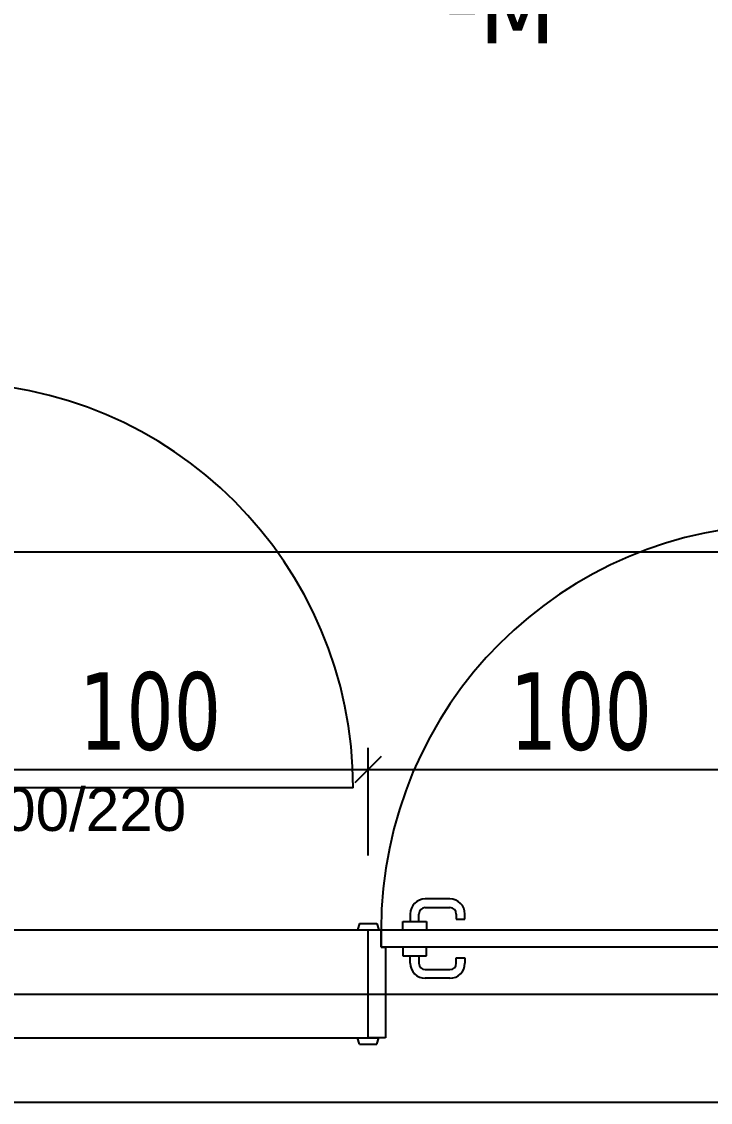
# Model space of a CAD drawing. Header units: millimetres. Extents: x 43168.9 to 43194.6, y -25545.1 to -25543.4.
# Drawn here: x 43170.5008 to 43170.5328, y -25544.5539 to -25544.5038 of the extents above; entities that cross this region are included whole.
import ezdxf
from ezdxf.enums import TextEntityAlignment as Align

# ---------------------------------------------------------------- set-up
doc = ezdxf.new("R2010")
doc.units = ezdxf.units.MM
doc.header["$LTSCALE"] = 200
doc.linetypes.add('DASHDOT', pattern=[1, 0.5, -0.25, 0, -0.25])
doc.linetypes.add('DASHDOT2', pattern=[0.5, 0.25, -0.125, 0, -0.125])
for name, color, linetype in [('aks_sgh', 5, 'DASHDOT2'), ('dograma_sgh', 43, 'Continuous'), ('duv_sgh', 4, 'Continuous'), ('kesitcizgisi_sgh', 22, 'Continuous'), ('olcuic_sgh', 183, 'Continuous'), ('poz_sgh', 12, 'Continuous')]:
    doc.layers.add(name, color=color, linetype=linetype)
doc.styles.add('dim', font='VERDANA.TTF', dxfattribs={"width": 0.7})
doc.styles.add('text1', font='VERDANA.TTF')
doc.styles.add('text2', font='arial.ttf')

msp = doc.modelspace()

# ---------------------------------------------------------------- linework, layer by layer
at = {"color": 0, "linetype": 'ByBlock', "lineweight": -2}
for p, q in [((43170.516279, -25544.539068), (43170.517479, -25544.537868)), ((43170.517479, -25544.537868), (43170.516279, -25544.539068))]:
    msp.add_line(p, q, dxfattribs=at)
at = {"layer": 'aks_sgh'}
for p, q in [((43171.17088, -25544.548919), (43170.194878, -25544.548919)), ((43171.17088, -25544.553919), (43170.194878, -25544.553919))]:
    msp.add_line(p, q, dxfattribs=at)
at = {"layer": 'dograma_sgh', "color": 145}
msp.add_line((43170.516179, -25544.539319), (43170.497379, -25544.539319), dxfattribs=at)
at = {"layer": 'dograma_sgh'}
for p, q in [((43170.520669, -25544.544479), (43170.519529, -25544.544479)), ((43170.519529, -25544.544879), (43170.520669, -25544.544879)), ((43170.518829, -25544.545179), (43170.518829, -25544.545519)), ((43170.519229, -25544.545519), (43170.519229, -25544.545179)), ((43170.520969, -25544.545179), (43170.520969, -25544.545419)), ((43170.520969, -25544.545419), (43170.521369, -25544.545419)), ((43170.521369, -25544.545419), (43170.521369, -25544.545179)), ((43170.516479, -25544.545619), (43170.516379, -25544.545919)), ((43170.516379, -25544.545919), (43170.517379, -25544.545919)), ((43170.516479, -25544.545619), (43170.517279, -25544.545619)), ((43170.516879, -25544.550919), (43170.516879, -25544.545919)), ((43170.516879, -25544.545919), (43170.517479, -25544.545919)), ((43170.517279, -25544.545619), (43170.517379, -25544.545919)), ((43170.517479, -25544.546719), (43170.517479, -25544.545919)), ((43170.517479, -25544.545919), (43170.536279, -25544.545919)), ((43170.517479, -25544.545919), (43170.517479, -25544.546219)), ((43170.518479, -25544.545919), (43170.518479, -25544.545519)), ((43170.518479, -25544.545519), (43170.519579, -25544.545519)), ((43170.519579, -25544.545519), (43170.519579, -25544.545919)), ((43170.517479, -25544.546219), (43170.517479, -25544.546719)), ((43170.536279, -25544.546719), (43170.517479, -25544.546719)), ((43170.517479, -25544.546719), (43170.517679, -25544.546719)), ((43170.517679, -25544.546719), (43170.517679, -25544.550919)), ((43170.518479, -25544.546719), (43170.518479, -25544.547119)), ((43170.519579, -25544.547119), (43170.519579, -25544.546719)), ((43170.518479, -25544.547119), (43170.519579, -25544.547119)), ((43170.518829, -25544.547459), (43170.518829, -25544.547119)), ((43170.519229, -25544.547119), (43170.519229, -25544.547459)), ((43170.520969, -25544.547459), (43170.520969, -25544.547219)), ((43170.520969, -25544.547219), (43170.521369, -25544.547219)), ((43170.521369, -25544.547219), (43170.521369, -25544.547459)), ((43170.519529, -25544.547759), (43170.520669, -25544.547759)), ((43170.520669, -25544.548159), (43170.519529, -25544.548159)), ((43170.516479, -25544.551219), (43170.516379, -25544.550919)), ((43170.516379, -25544.550919), (43170.517379, -25544.550919)), ((43170.517679, -25544.550919), (43170.516879, -25544.550919)), ((43170.517279, -25544.551219), (43170.517379, -25544.550919)), ((43170.516479, -25544.551219), (43170.517279, -25544.551219))]:
    msp.add_line(p, q, dxfattribs=at)
at = {"layer": 'dograma_sgh', "color": 145}
for centre, start, end in [((43170.497379, -25544.539319), 0, 90), ((43170.536279, -25544.545919), 90, 180)]:
    msp.add_arc(centre, 0.0188, start, end, dxfattribs=at)
at = {"layer": 'dograma_sgh'}
for centre, radius, start, end in [((43170.519529, -25544.545179), 0.0007, 90, 180), ((43170.519529, -25544.545179), 0.0003, 90, 180), ((43170.520669, -25544.545179), 0.0007, 360, 90), ((43170.520669, -25544.545179), 0.0003, 360, 90), ((43170.519529, -25544.547459), 0.0007, 180, 270), ((43170.519529, -25544.547459), 0.0003, 180, 270), ((43170.520669, -25544.547459), 0.0003, 270, 0), ((43170.520669, -25544.547459), 0.0007, 270, 0)]:
    msp.add_arc(centre, radius, start, end, dxfattribs=at)
at = {"layer": 'duv_sgh'}
for p, q in [((43170.496879, -25544.545919), (43170.516879, -25544.545919)), ((43170.516879, -25544.550919), (43170.516879, -25544.545919)), ((43170.496879, -25544.550919), (43170.516879, -25544.550919))]:
    msp.add_line(p, q, dxfattribs=at)
at = {"layer": 'kesitcizgisi_sgh', "linetype": 'DASHDOT'}
msp.add_line((43170.249626, -25544.528371), (43171.042132, -25544.528371), dxfattribs=at)
at = {"layer": 'olcuic_sgh'}
for p, q in [((43170.516879, -25544.542468), (43170.516879, -25544.537468)), ((43170.516879, -25544.542468), (43170.516879, -25544.537468)), ((43170.496629, -25544.538468), (43170.517129, -25544.538468)), ((43170.516629, -25544.538468), (43170.537129, -25544.538468))]:
    msp.add_line(p, q, dxfattribs=at)

# ---------------------------------------------------------------- texts
at = {"color": 7, "style": 'text1', "text_generation_flag": 4}
msp.add_attdef('M²', text='m²', height=0.003, rotation=180, dxfattribs=at).set_placement((43170.522981, -25544.503242), align=Align.MIDDLE)
at = {"layer": 'olcuic_sgh', "color": 2, "style": 'dim', "width": 0.7}
for p in [(43170.503453, -25544.537556), (43170.523453, -25544.537556)]:
    msp.add_text('100', height=0.0036, dxfattribs=at).set_placement(p)
at = {"layer": 'poz_sgh', "style": 'text2'}
msp.add_text('100/220', height=0.002, dxfattribs=at).set_placement((43170.503379, -25544.541322), align=Align.CENTER)

doc.saveas('drawing.dxf')
